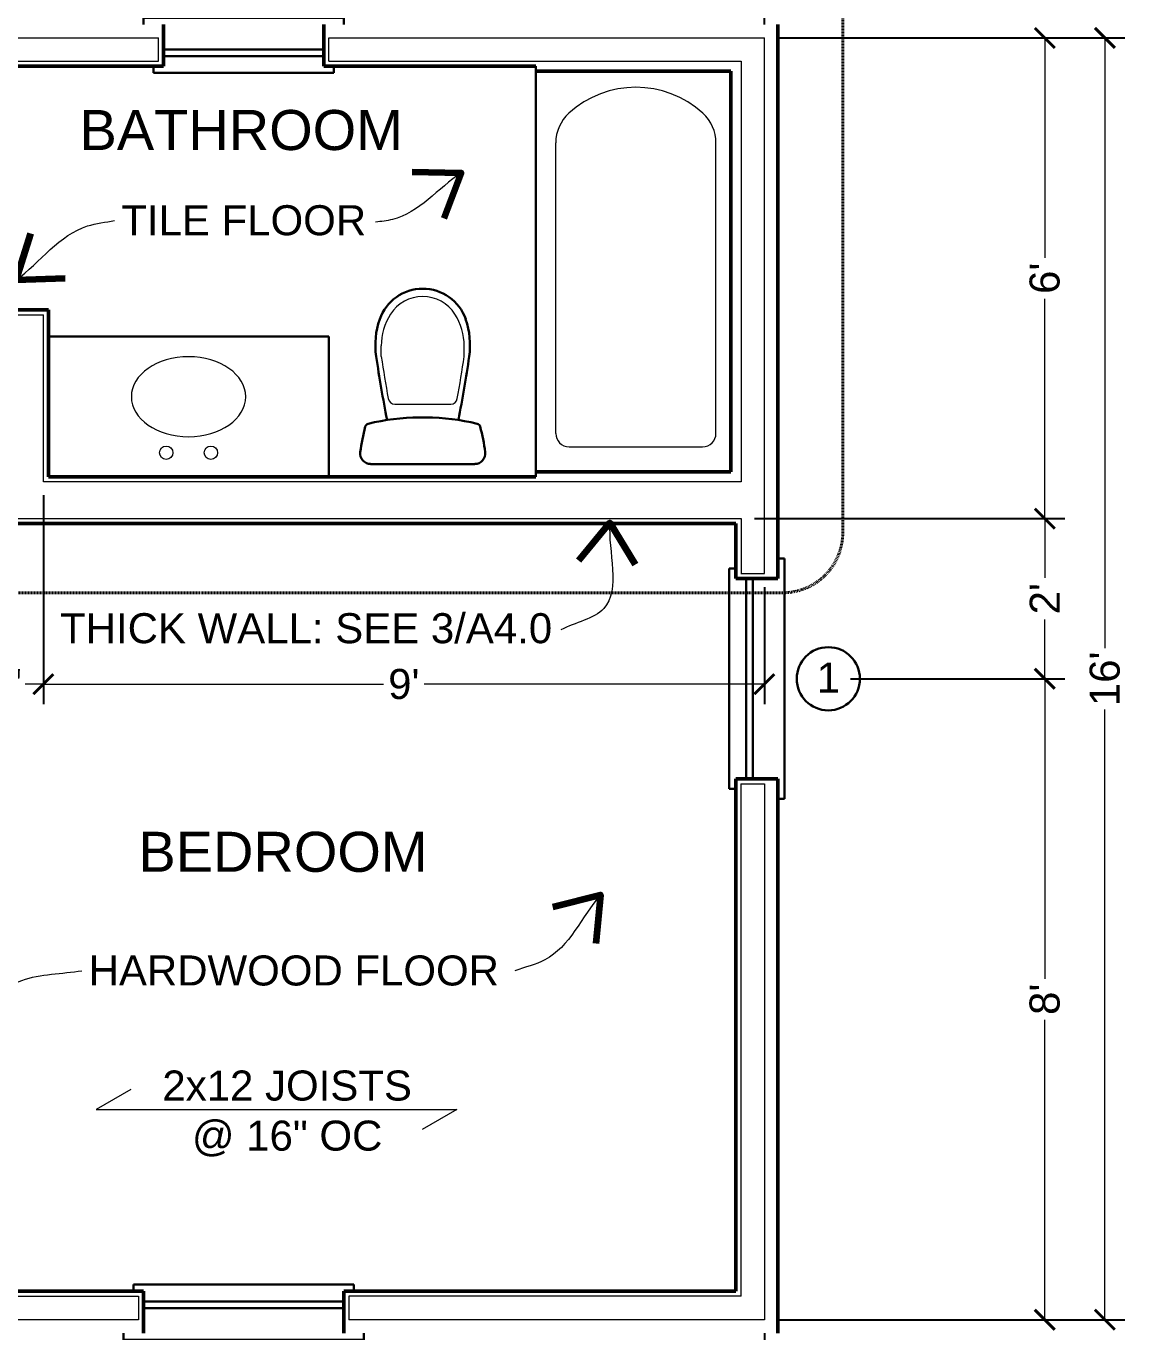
# Model space of a CAD drawing. Header units: inches. Extents: x -54 to 15382, y 469 to 41738.
# Drawn here: x 3741.4 to 3906, y 6575.4 to 6771 of the extents above; entities that cross this region are included whole.
import ezdxf

# ---------------------------------------------------------------- set-up
doc = ezdxf.new("R2010")
doc.units = ezdxf.units.IN
doc.header["$MEASUREMENT"] = 0
doc.linetypes.add('DASHED', pattern=[0.75, 0.5, -0.25])
doc.linetypes.add('DASHED2', pattern=[0.375, 0.25, -0.125])
doc.layers.get('0').update_dxf_attribs({"lineweight": 9})
for name, color, linetype, lineweight in [('1', 7, 'Continuous', 9), ('2', 7, 'Continuous', 18), ('3', 7, 'Continuous', 30), ('5', 7, 'Continuous', 50), ('A-DIMSx', 7, 'Continuous', 9), ('A-LINK', 7, 'Continuous', 40), ('A-TEXTx', 7, 'Continuous', 18)]:
    doc.layers.add(name, color=color, linetype=linetype, lineweight=lineweight)
doc.styles.get("Standard").update_dxf_attribs({"font": 'arial.ttf'})
doc.dimstyles.get("Standard").update_dxf_attribs({"dimtxt": 3, "dimasz": 2, "dimexe": 0.03125, "dimexo": 0.0625, "dimgap": 0.03125, "dimtad": 0, "dimtoh": 1, "dimdec": 4, "dimlfac": 0.99985, "dimzin": 0, "dimdsep": 46, "dimlunit": 4, "dimtxsty": 'Standard', "dimblk": 'ARCHTICK', "dimblk1": 'ARCHTICK', "dimblk2": 'ARCHTICK', "dimcen": 0.09, "dimclrt": 256, "dimadec": 0, "dimazin": 0, "dimtfac": 1, "dimtdec": 4, "dimtofl": 0, "dimtmove": 0, "dimatfit": 3, "dimfxl": 1, "dimtolj": 1, "dimtzin": 0, "dimarcsym": 0})

# ---------------------------------------------------------------- blocks, each defined once
blk = doc.blocks.new('window plan 24')
at = {"layer": '1'}
for p, q in [((181.69, 1833.26), (181.69, 1836.76)), ((207.19, 1833.26), (207.19, 1836.76))]:
    blk.add_line(p, q, dxfattribs=at)
at = {"layer": '3'}
for p, q in [((209.44, 1839.76), (179.44, 1839.76)), ((179.44, 1839.76), (179.44, 1838.76)), ((209.44, 1838.76), (209.44, 1839.76)), ((206.44, 1835.04), (182.44, 1835.04)), ((206.44, 1834.04), (182.44, 1834.04)), ((180.94, 1832.51), (180.94, 1831.51)), ((180.94, 1831.51), (207.94, 1831.51)), ((207.94, 1831.51), (207.94, 1832.51))]:
    blk.add_line(p, q, dxfattribs=at)
at = {"layer": '5'}
for p, q in [((182.44, 1832.51), (182.44, 1838.76)), ((206.44, 1832.51), (206.44, 1838.76))]:
    blk.add_line(p, q, dxfattribs=at)
blk = doc.blocks.new('window plan 30')
at = {"layer": '1'}
for p, q in [((181.94, 1684.26), (181.94, 1680.76)), ((213.44, 1684.26), (213.44, 1680.76))]:
    blk.add_line(p, q, dxfattribs=at)
at = {"layer": '3'}
for p, q in [((181.19, 1685.01), (181.19, 1686.01)), ((181.19, 1686.01), (214.19, 1686.01)), ((214.19, 1686.01), (214.19, 1685.01)), ((212.69, 1683.48), (182.69, 1683.48)), ((212.69, 1682.48), (182.69, 1682.48)), ((179.69, 1677.76), (179.69, 1678.76)), ((215.69, 1678.76), (215.69, 1677.76)), ((215.69, 1677.76), (179.69, 1677.76))]:
    blk.add_line(p, q, dxfattribs=at)
at = {"layer": '5'}
for p, q in [((182.69, 1685.01), (182.69, 1678.76)), ((212.69, 1685.01), (212.69, 1678.76))]:
    blk.add_line(p, q, dxfattribs=at)
blk = doc.blocks.new('TOILET round TOTO top')
at = {"layer": '1', "linetype": 'Continuous'}
for p, q in [((20663.27, 1803.45), (20664.85, 1803.46)), ((20656.14, 1801.42), (20656.14, 1793.04)), ((20663.28, 1791.03), (20664.85, 1791.02))]:
    blk.add_line(p, q, dxfattribs=at)
for centre, radius, start, end in [((20701.92, 1548.87), 257.49, 98.6329, 100.0541), ((20664.85, 1794.58), 8.87, 57.5383, 90), ((20657.14, 1801.42), 1, 100.0541, 180), ((20666.54, 1797.24), 5.72, 0, 57.5383), ((20666.54, 1797.24), 5.72, 302.4617, 0), ((20657.14, 1793.04), 1, 180, 259.8423), ((20691.55, 1985.1), 196.11, 259.8423, 261.7135), ((20664.85, 1799.9), 8.87, 270, 302.4617)]:
    blk.add_arc(centre, radius, start, end, dxfattribs=at)
at = {"layer": '3', "linetype": 'Continuous'}
for p, q in [((20647.17, 1797.24), (20647.17, 1805.04)), ((20654.14, 1797.75), (20654.14, 1797.24)), ((20647.17, 1797.24), (20647.17, 1789.44)), ((20654.14, 1796.73), (20654.14, 1797.24))]:
    blk.add_line(p, q, dxfattribs=at)
at = {"layer": '3', "linetype": 'DASHED'}
blk.add_line((20647.17, 1797.24), (20647.17, 1797.24), dxfattribs=at)
blk.add_line((20647.17, 1797.24), (20647.17, 1797.24), dxfattribs=at)
at = {"layer": '3', "linetype": 'Continuous'}
for centre, radius, start, end in [((20648.75, 1805.04), 1.57, 82.8564, 180), ((20645.51, 1779.25), 27.56, 74.7214, 82.8564), ((20652.62, 1805.27), 0.591, 14.0755, 74.7214), ((20622.64, 1797.75), 31.5, 0, 14.0755), ((20691.55, 1609.38), 196.86, 98.2539, 101.0651), ((20664.98, 1792.52), 11.81, 70.8883, 98.2539), ((20666.62, 1797.24), 6.81, 0, 70.8883), ((20622.64, 1796.73), 31.5, 345.9245, 0), ((20666.62, 1797.24), 6.81, 289.1117, 0), ((20691.55, 1985.1), 196.86, 258.9349, 261.7461), ((20664.98, 1801.97), 11.81, 261.7461, 289.1117), ((20648.75, 1789.44), 1.57, 180, 277.1436), ((20645.51, 1815.23), 27.56, 277.1436, 285.2786), ((20652.62, 1789.21), 0.591, 285.2786, 345.9245)]:
    blk.add_arc(centre, radius, start, end, dxfattribs=at)
blk = doc.blocks.new('_ArchTick')
at = {"color": 0, "linetype": 'ByBlock', "lineweight": 0, "const_width": 0.15}
blk.add_lwpolyline([(-0.5, -0.5), (0.5, 0.5)], dxfattribs=at)
blk = doc.blocks.new('*D93')
at = {"layer": 'A-DIMSx', "color": 0, "lineweight": -2, "ltscale": 0.1}
for p, q in [((3708, 6767.77), (3708, 6834.27)), ((3852, 6771.27), (3852, 6834.27))]:
    blk.add_line(p, q, dxfattribs=at)
at = {"layer": 'A-DIMSx', "color": 0, "lineweight": 5, "ltscale": 0.1}
for p, q in [((3708, 6831.27), (3775.39, 6831.27)), ((3852, 6831.27), (3784.61, 6831.27))]:
    blk.add_line(p, q, dxfattribs=at)
at = {"layer": 'A-DIMSx', "color": 0, "lineweight": 5, "xscale": 3, "yscale": 3, "zscale": 3, "rotation": 180}
blk.add_blockref('_ArchTick', (3708, 6831.27), dxfattribs=at)
at = {"layer": 'A-DIMSx', "color": 0, "lineweight": 5, "xscale": 3, "yscale": 3, "zscale": 3}
blk.add_blockref('_ArchTick', (3852, 6831.27), dxfattribs=at)
at = {"layer": 'A-DIMSx', "ltscale": 0.25, "insert": (3780, 6831.27), "char_height": 4.5, "attachment_point": 5}
blk.add_mtext("\\A1;12'", dxfattribs=at)
blk = doc.blocks.new('*D94')
at = {"layer": 'A-DIMSx', "color": 0, "lineweight": -2, "ltscale": 0.1}
for p, q in [((3854, 6769.27), (3906, 6769.27)), ((3854, 6577.27), (3906, 6577.27))]:
    blk.add_line(p, q, dxfattribs=at)
at = {"layer": 'A-DIMSx', "color": 0, "lineweight": 5, "ltscale": 0.1}
for p, q in [((3903, 6769.27), (3903, 6677.88)), ((3903, 6577.27), (3903, 6668.67))]:
    blk.add_line(p, q, dxfattribs=at)
at = {"layer": 'A-DIMSx', "color": 0, "lineweight": 5, "xscale": 3, "yscale": 3, "zscale": 3}
for p, rotation in [((3903, 6769.27), 90), ((3903, 6577.27), 270)]:
    blk.add_blockref('_ArchTick', p, dxfattribs=dict(at, rotation=rotation))
at = {"layer": 'A-DIMSx', "ltscale": 0.25, "insert": (3903, 6673.27), "char_height": 4.5, "attachment_point": 5, "rotation": 90}
blk.add_mtext("\\A1;16'", dxfattribs=at)
blk = doc.blocks.new('*D95')
at = {"layer": 'A-DIMSx', "color": 0, "lineweight": -2, "ltscale": 0.1}
for p, q in [((3854, 6769.27), (3897, 6769.27)), ((3850.5, 6697.27), (3897, 6697.27))]:
    blk.add_line(p, q, dxfattribs=at)
at = {"layer": 'A-DIMSx', "color": 0, "lineweight": 5, "ltscale": 0.1}
for p, q in [((3894, 6769.27), (3894, 6736.34)), ((3894, 6697.27), (3894, 6730.21))]:
    blk.add_line(p, q, dxfattribs=at)
at = {"layer": 'A-DIMSx', "color": 0, "lineweight": 5, "xscale": 3, "yscale": 3, "zscale": 3}
for p, rotation in [((3894, 6769.27), 90), ((3894, 6697.27), 270)]:
    blk.add_blockref('_ArchTick', p, dxfattribs=dict(at, rotation=rotation))
at = {"layer": 'A-DIMSx', "ltscale": 0.25, "insert": (3894, 6733.27), "char_height": 4.5, "attachment_point": 5, "rotation": 90}
blk.add_mtext("\\A1;6'", dxfattribs=at)
blk = doc.blocks.new('*D96')
at = {"layer": 'A-DIMSx', "color": 0, "lineweight": -2, "ltscale": 0.1}
for p, q in [((3865, 6673.27), (3897, 6673.27)), ((3854, 6577.27), (3897, 6577.27))]:
    blk.add_line(p, q, dxfattribs=at)
at = {"layer": 'A-DIMSx', "color": 0, "lineweight": 5, "ltscale": 0.1}
for p, q in [((3894, 6673.27), (3894, 6628.33)), ((3894, 6577.27), (3894, 6622.21))]:
    blk.add_line(p, q, dxfattribs=at)
at = {"layer": 'A-DIMSx', "color": 0, "lineweight": 5, "xscale": 3, "yscale": 3, "zscale": 3}
for p, rotation in [((3894, 6673.27), 90), ((3894, 6577.27), 270)]:
    blk.add_blockref('_ArchTick', p, dxfattribs=dict(at, rotation=rotation))
at = {"layer": 'A-DIMSx', "ltscale": 0.25, "insert": (3894, 6625.27), "char_height": 4.5, "attachment_point": 5, "rotation": 90}
blk.add_mtext("\\A1;8'", dxfattribs=at)
blk = doc.blocks.new('*D101')
at = {"layer": 'A-DIMSx', "color": 0, "lineweight": -2, "ltscale": 0.1}
for p, q in [((3708, 6578.77), (3708, 6468.84)), ((3774, 6564.28), (3774, 6468.84))]:
    blk.add_line(p, q, dxfattribs=at)
at = {"layer": 'A-DIMSx', "color": 0, "lineweight": 5, "ltscale": 0.1}
for p, q in [((3708, 6471.84), (3734, 6471.84)), ((3774, 6471.84), (3748, 6471.84))]:
    blk.add_line(p, q, dxfattribs=at)
at = {"layer": 'A-DIMSx', "color": 0, "lineweight": 5, "xscale": 3, "yscale": 3, "zscale": 3, "rotation": 180}
blk.add_blockref('_ArchTick', (3708, 6471.84), dxfattribs=at)
at = {"layer": 'A-DIMSx', "color": 0, "lineweight": 5, "xscale": 3, "yscale": 3, "zscale": 3}
blk.add_blockref('_ArchTick', (3774, 6471.84), dxfattribs=at)
at = {"layer": 'A-DIMSx', "ltscale": 0.25, "insert": (3741, 6471.84), "char_height": 4.5, "attachment_point": 5}
blk.add_mtext('\\A1;5\'-6"', dxfattribs=at)
blk = doc.blocks.new('*D102')
at = {"layer": 'A-DIMSx', "color": 0, "lineweight": -2, "ltscale": 0.1}
for p, q in [((3852, 6575.27), (3852, 6468.84)), ((3774, 6564.28), (3774, 6468.84))]:
    blk.add_line(p, q, dxfattribs=at)
at = {"layer": 'A-DIMSx', "color": 0, "lineweight": 5, "ltscale": 0.1}
for p, q in [((3774, 6471.84), (3806.01, 6471.84)), ((3852, 6471.84), (3819.99, 6471.84))]:
    blk.add_line(p, q, dxfattribs=at)
at = {"layer": 'A-DIMSx', "color": 0, "lineweight": 5, "xscale": 3, "yscale": 3, "zscale": 3, "rotation": 180}
blk.add_blockref('_ArchTick', (3774, 6471.84), dxfattribs=at)
at = {"layer": 'A-DIMSx', "color": 0, "lineweight": 5, "xscale": 3, "yscale": 3, "zscale": 3}
blk.add_blockref('_ArchTick', (3852, 6471.84), dxfattribs=at)
at = {"layer": 'A-DIMSx', "ltscale": 0.25, "insert": (3813, 6471.84), "char_height": 4.5, "attachment_point": 5}
blk.add_mtext('\\A1;6\'-6"', dxfattribs=at)
blk = doc.blocks.new('*D136')
at = {"layer": 'A-DIMSx', "color": 0, "lineweight": -2, "ltscale": 0.1}
for p, q in [((3850.5, 6697.27), (3897, 6697.27)), ((3864.88, 6673.27), (3897, 6673.27))]:
    blk.add_line(p, q, dxfattribs=at)
at = {"layer": 'A-DIMSx', "color": 0, "lineweight": 5, "ltscale": 0.1}
for p, q in [((3894, 6697.27), (3894, 6688.38)), ((3894, 6673.27), (3894, 6682.17))]:
    blk.add_line(p, q, dxfattribs=at)
at = {"layer": 'A-DIMSx', "color": 0, "lineweight": 5, "xscale": 3, "yscale": 3, "zscale": 3}
for p, rotation in [((3894, 6697.27), 90), ((3894, 6673.27), 270)]:
    blk.add_blockref('_ArchTick', p, dxfattribs=dict(at, rotation=rotation))
at = {"layer": 'A-DIMSx', "ltscale": 0.25, "insert": (3894, 6685.27), "char_height": 4.5, "attachment_point": 5, "rotation": 90}
blk.add_mtext("\\A1;2'", dxfattribs=at)
blk = doc.blocks.new('*D155')
at = {"layer": 'A-DIMSx', "color": 0, "lineweight": -2, "ltscale": 0.1}
for p, q in [((3468, 6575.27), (3468, 6450.84)), ((3852, 6575.27), (3852, 6450.84))]:
    blk.add_line(p, q, dxfattribs=at)
at = {"layer": 'A-DIMSx', "color": 0, "lineweight": 5, "ltscale": 0.1}
for p, q in [((3468, 6453.84), (3655.18, 6453.84)), ((3852, 6453.84), (3664.82, 6453.84))]:
    blk.add_line(p, q, dxfattribs=at)
at = {"layer": 'A-DIMSx', "color": 0, "lineweight": 5, "xscale": 3, "yscale": 3, "zscale": 3, "rotation": 180}
blk.add_blockref('_ArchTick', (3468, 6453.84), dxfattribs=at)
at = {"layer": 'A-DIMSx', "color": 0, "lineweight": 5, "xscale": 3, "yscale": 3, "zscale": 3}
blk.add_blockref('_ArchTick', (3852, 6453.84), dxfattribs=at)
at = {"layer": 'A-DIMSx', "ltscale": 0.25, "insert": (3660, 6453.84), "char_height": 4.5, "attachment_point": 5}
blk.add_mtext("\\A1;32'", dxfattribs=at)
blk = doc.blocks.new('*D158')
at = {"layer": 'A-DIMSx', "color": 0, "lineweight": -2, "ltscale": 0.1}
for p, q in [((3708, 6578.97), (3708, 6459.84)), ((3852, 6575.27), (3852, 6459.84))]:
    blk.add_line(p, q, dxfattribs=at)
at = {"layer": 'A-DIMSx', "color": 0, "lineweight": 5, "ltscale": 0.1}
for p, q in [((3708, 6462.84), (3775.39, 6462.84)), ((3852, 6462.84), (3784.61, 6462.84))]:
    blk.add_line(p, q, dxfattribs=at)
at = {"layer": 'A-DIMSx', "color": 0, "lineweight": 5, "xscale": 3, "yscale": 3, "zscale": 3, "rotation": 180}
blk.add_blockref('_ArchTick', (3708, 6462.84), dxfattribs=at)
at = {"layer": 'A-DIMSx', "color": 0, "lineweight": 5, "xscale": 3, "yscale": 3, "zscale": 3}
blk.add_blockref('_ArchTick', (3852, 6462.84), dxfattribs=at)
at = {"layer": 'A-DIMSx', "ltscale": 0.25, "insert": (3780, 6462.84), "char_height": 4.5, "attachment_point": 5}
blk.add_mtext("\\A1;12'", dxfattribs=at)
blk = doc.blocks.new('*D168')
at = {"layer": 'A-DIMSx', "color": 0, "lineweight": -2, "ltscale": 0.1}
for p, q in [((3744, 6700.77), (3744, 6669.47)), ((3725, 6694.52), (3725, 6669.47))]:
    blk.add_line(p, q, dxfattribs=at)
at = {"layer": 'A-DIMSx', "color": 0, "lineweight": 5, "ltscale": 0.1}
for p, q in [((3725, 6672.47), (3727.72, 6672.47)), ((3744, 6672.47), (3741.28, 6672.47))]:
    blk.add_line(p, q, dxfattribs=at)
at = {"layer": 'A-DIMSx', "color": 0, "lineweight": 5, "xscale": 3, "yscale": 3, "zscale": 3, "rotation": 180}
blk.add_blockref('_ArchTick', (3725, 6672.47), dxfattribs=at)
at = {"layer": 'A-DIMSx', "color": 0, "lineweight": 5, "xscale": 3, "yscale": 3, "zscale": 3}
blk.add_blockref('_ArchTick', (3744, 6672.47), dxfattribs=at)
at = {"layer": 'A-DIMSx', "ltscale": 0.25, "insert": (3734.5, 6672.47), "char_height": 4.5, "attachment_point": 5}
blk.add_mtext('\\A1;1\'-7"', dxfattribs=at)
blk = doc.blocks.new('*D173')
at = {"layer": 'A-DIMSx', "color": 0, "lineweight": -2, "ltscale": 0.1}
for p, q in [((3744, 6700.77), (3744, 6669.47)), ((3852, 6687.02), (3852, 6669.47))]:
    blk.add_line(p, q, dxfattribs=at)
at = {"layer": 'A-DIMSx', "color": 0, "lineweight": 5, "ltscale": 0.1}
for p, q in [((3744, 6672.47), (3794.94, 6672.47)), ((3852, 6672.47), (3801.06, 6672.47))]:
    blk.add_line(p, q, dxfattribs=at)
at = {"layer": 'A-DIMSx', "color": 0, "lineweight": 5, "xscale": 3, "yscale": 3, "zscale": 3, "rotation": 180}
blk.add_blockref('_ArchTick', (3744, 6672.47), dxfattribs=at)
at = {"layer": 'A-DIMSx', "color": 0, "lineweight": 5, "xscale": 3, "yscale": 3, "zscale": 3}
blk.add_blockref('_ArchTick', (3852, 6672.47), dxfattribs=at)
at = {"layer": 'A-DIMSx', "ltscale": 0.25, "insert": (3798, 6672.47), "char_height": 4.5, "attachment_point": 5}
blk.add_mtext("\\A1;9'", dxfattribs=at)

msp = doc.modelspace()

# ---------------------------------------------------------------- linework, layer by layer
at = {"layer": '1'}
for p, q in [((3672.7500785, 6769.2747155), (3761.2496051, 6769.2747155)), ((3786.7496051, 6769.2747155), (3852.0000785, 6769.2747155)), ((3852.0000785, 6689.0247155), (3852.0000785, 6769.2747155)), ((3708.0000785, 6765.7747155), (3761.2496051, 6765.7747155)), ((3786.7496051, 6765.7747155), (3848.5000785, 6765.7747155)), ((3848.5000785, 6765.7747155), (3848.5000785, 6702.7747155)), ((3708.0000785, 6727.7747155), (3744.0000785, 6727.7747155)), ((3744.0000785, 6702.7747155), (3744.0000785, 6727.7747155)), ((3848.5000785, 6702.7747155), (3744.0000785, 6702.7747155)), ((3737.7500785, 6697.2747155), (3848.5000785, 6697.2747155)), ((3848.5000785, 6697.2747155), (3848.5000785, 6689.0247155)), ((3848.5000785, 6580.7747155), (3848.5000785, 6657.5247155)), ((3852.0000785, 6657.5247155), (3852.0000785, 6577.2747155)), ((3708.0000785, 6580.7747155), (3758.2500785, 6580.7747155)), ((3848.5000785, 6580.7747155), (3789.7500785, 6580.7747155)), ((3758.2500785, 6577.2747155), (3675.7500785, 6577.2747155)), ((3852.0000785, 6577.2747155), (3789.7500785, 6577.2747155))]:
    msp.add_line(p, q, dxfattribs=at)
at = {"layer": '2'}
for p, q in [((3820.7500785, 6710.0247155), (3820.7500785, 6753.5509837)), ((3844.7500785, 6710.0247155), (3844.7500785, 6753.5509837)), ((3822.7500785, 6708.0247155), (3842.7500785, 6708.0247155))]:
    msp.add_line(p, q, dxfattribs=at)
at = {"layer": '2', "ltscale": 0.25}
msp.add_lwpolyline([(3757.122434, 6611.7433204), (3751.9262815, 6608.7433204), (3805.9262815, 6608.7433204), (3800.7301291, 6605.7433204)], dxfattribs=at)
for centre in [(3762.4012318, 6707.1411255), (3769.0989251, 6707.1411255)]:
    msp.add_circle(centre, 1, dxfattribs=at)
at = {"layer": '2'}
for centre, radius, start, end in [((3832.7500785, 6746.9798046), 14.8983366, 47.601478879, 132.398521121), ((3826.7500785, 6753.5509837), 6, 132.398521121, 180), ((3838.7500785, 6753.5509837), 6, 0, 47.601478879), ((3822.7500785, 6710.0247155), 2, 180, 270), ((3842.7500785, 6710.0247155), 2, 270, 0)]:
    msp.add_arc(centre, radius, start, end, dxfattribs=at)
at = {"layer": '2', "ltscale": 0.25, "extrusion": (0, 0, -1)}
msp.add_ellipse((3765.7500785, 6715.5247155), major_axis=(8.5662936, 0), ratio=0.7004196088, dxfattribs=at)
at = {"layer": '3'}
for p, q in [((3817.7500785, 6703.5247155), (3817.7500785, 6765.0247155)), ((3744.7500785, 6724.5247155), (3786.7500785, 6724.5247155)), ((3786.7500785, 6703.5247155), (3786.7500785, 6724.5247155))]:
    msp.add_line(p, q, dxfattribs=at)
at = {"layer": '3', "ltscale": 0.25}
msp.add_circle((3861.5767111, 6673.2798691), 4.729898, dxfattribs=at)
at = {"layer": '5'}
for p, q in [((3854.0000785, 6688.2747155), (3854.0000785, 6771.2747155)), ((3761.9996051, 6765.0247155), (3708.7500785, 6765.0247155)), ((3817.7500785, 6765.0247155), (3785.9996051, 6765.0247155)), ((3847.0000785, 6764.2747155), (3817.7500785, 6764.2747155)), ((3847.0000785, 6704.2747155), (3847.0000785, 6764.2747155)), ((3708.7500785, 6728.5247155), (3744.7500785, 6728.5247155)), ((3744.7500785, 6703.5247155), (3744.7500785, 6728.5247155)), ((3744.7500785, 6703.5247155), (3817.7500785, 6703.5247155)), ((3817.7500785, 6704.2747155), (3847.0000785, 6704.2747155)), ((3847.7500785, 6696.5247155), (3737.0000785, 6696.5247155)), ((3847.7500785, 6688.2747155), (3847.7500785, 6696.5247155)), ((3847.7500785, 6658.2747155), (3847.7500785, 6581.5247155)), ((3854.0000785, 6658.2747155), (3854.0000785, 6575.2747155)), ((3708.7500785, 6581.5247155), (3759.0000785, 6581.5247155)), ((3847.7500785, 6581.5247155), (3789.0000785, 6581.5247155))]:
    msp.add_line(p, q, dxfattribs=at)
at = {"layer": 'A-LINK', "linetype": 'DASHED2', "ltscale": 0.5, "flags": 128}
msp.add_lwpolyline([(3698.62422, 6777.2311628), (3698.62422, 6695.1583838, 0.4142135624), (3707.62422, 6686.1583838), (3854.7434435, 6686.1583838, 0.4142135624), (3863.7434435, 6695.1583838), (3863.7434435, 6777.2311628, 0.4142135624), (3854.7434435, 6786.2311628), (3707.62422, 6786.2311628, 0.4142135624)], format="xyb", close=True, dxfattribs=at)

# ---------------------------------------------------------------- block references
msp.add_blockref('window plan 24', (3579.5610265, 4932.5151403))
at = {"ltscale": 0.1, "rotation": 90.00000000000004}
msp.add_blockref('TOILET round TOTO top', (5598.0660827, -13941.7206351), dxfattribs=at)
at = {"rotation": 90.00000000000034}
msp.add_blockref('window plan 30', (5532.7596537, 6475.5856635), dxfattribs=at)
at = {"xscale": -1}
msp.add_blockref('window plan 30', (3971.6891305, 4896.5151403), dxfattribs=at)

# ---------------------------------------------------------------- texts
at = {"layer": 'A-TEXTx', "ltscale": 0.5}
for s, insert, char_height, width, attachment_point in [('{BATHROOM}', (3773.6329925, 6758.4779858), 6, 51.83963987, 2), ('{1}', (3861.5864607, 6673.4647193), 4.5, 5.465913137, 5), ('{BEDROOM}', (3779.8883538, 6650.3589307), 6, 104.530359291, 2), ('{2x12 JOISTS \\P@ 16" OC}', (3780.5201549, 6614.5966829), 4.5, 43.443701873, 2)]:
    msp.add_mtext(s, dxfattribs=dict(at, insert=insert, char_height=char_height, width=width, attachment_point=attachment_point))
at = {"layer": 'A-TEXTx', "ltscale": 0.25, "char_height": 4.5, "attachment_point": 4}
for s, insert in [('{TILE FLOOR}', (3755.6762992, 6741.9336126)), ('THICK WALL: SEE 3/A4.0', (3746.507346, 6680.8209818)), ('{HARDWOOD FLOOR}', (3750.7878457, 6629.5519837))]:
    msp.add_mtext(s, dxfattribs=dict(at, insert=insert))

# ---------------------------------------------------------------- dimensions: what is measured, and where the dimension line sits
at = {"layer": 'A-DIMSx', "ltscale": 0.1}
for base, p1, p2, picture, middle in [((3852.0000785, 6831.2747155), (3708.0000785, 6765.7747155), (3852.0000785, 6769.2747155), '*D93', (3780.0000785, 6831.2747155)), ((3744.0000785, 6672.4742213), (3725.0000785, 6696.5247155), (3744.0000785, 6702.7747155), '*D168', (3734.5000785, 6672.4742213)), ((3852.0000785, 6672.4742213), (3744.0000785, 6702.7747155), (3852.0000785, 6689.0247155), '*D173', (3798.0000785, 6672.4742213)), ((3852.0000785, 6462.8386593), (3708.0000785, 6580.9744024), (3852.0000785, 6577.2747155), '*D158', (3780.0000785, 6462.8386593)), ((3774.0000785, 6471.8386593), (3708.0000785, 6580.7747155), (3774.0000785, 6566.2798691), '*D101', (3741.0000785, 6471.8386593)), ((3852.0000785, 6453.8386593), (3468.0000785, 6577.2747155), (3852.0000785, 6577.2747155), '*D155', (3660.0000785, 6453.8386593)), ((3852.0000785, 6471.8386593), (3774.0000785, 6566.2798691), (3852.0000785, 6577.2747155), '*D102', (3813.0000785, 6471.8386593))]:
    dim = msp.add_linear_dim(base=base, p1=p1, p2=p2, dimstyle='Standard', override={"dimtxt": 4.5, "dimasz": 3, "dimexe": 3, "dimexo": 2, "dimgap": 1, "dimlfac": -47.9928, "dimlwd": 5}, dxfattribs=at)
    dim.commit()
    dim.dimension.update_dxf_attribs({"geometry": picture, "text_midpoint": middle})
for base, p1, p2, angle, picture, middle in [((3894.0000785, 6769.2747155), (3848.5000785, 6697.2747155), (3852.0000785, 6769.2747155), 270, '*D95', (3894.0000785, 6733.2747155)), ((3903.0000785, 6577.2747155), (3852.0000785, 6769.2747155), (3852.0000785, 6577.2747155), 90, '*D94', (3903.0000785, 6673.2747155)), ((3894.0000785, 6673.2747155), (3848.5000785, 6697.2747155), (3862.8772533, 6673.2747155), 270, '*D136', (3894.0000785, 6685.2747155)), ((3894.0000785, 6577.2747155), (3863.0000785, 6673.2695619), (3852.0000785, 6577.2747155), 270, '*D96', (3894.0000785, 6625.2721387))]:
    dim = msp.add_linear_dim(base=base, p1=p1, p2=p2, angle=angle, dimstyle='Standard', override={"dimtxt": 4.5, "dimasz": 3, "dimexe": 3, "dimexo": 2, "dimgap": 1, "dimlfac": -47.9928, "dimlwd": 5}, dxfattribs=at)
    dim.commit()
    dim.dimension.update_dxf_attribs({"geometry": picture, "text_midpoint": middle})

# ---------------------------------------------------------------- leaders
at = {"layer": 'A-TEXTx', "path_type": 1, "annotation_type": 0, "has_hookline": 1}
for points, hookline_direction, text_width in [([(3806.5791207, 6749.0874927), (3796.2854932, 6742.0731979), (3793.7779196, 6741.6536133)], 1, 36.4819236), ([(3739.9138764, 6732.9772885), (3750.6340872, 6741.1059501), (3754.6762992, 6741.9336126)], 0, 36.4819236), ([(3828.8515698, 6696.6574978), (3827.9420451, 6683.7866034), (3821.5328558, 6680.6317253)], 1, 24.2343111), ([(3827.4434845, 6640.9193537), (3819.1261823, 6631.1651569), (3814.6391453, 6629.5519837)], 1, 60.9157572), ([(3729.3197764, 6619.5521173), (3740.7913633, 6628.09048), (3749.7878457, 6629.5519837)], 0, 60.9157572)]:
    msp.add_leader(points, dimstyle='Standard', override={"dimasz": 6, "dimgap": 1, "dimldrblk": 'Open90', "dimlwd": 65535}, dxfattribs=dict(at, hookline_direction=hookline_direction, text_width=text_width))

doc.saveas('drawing.dxf')
